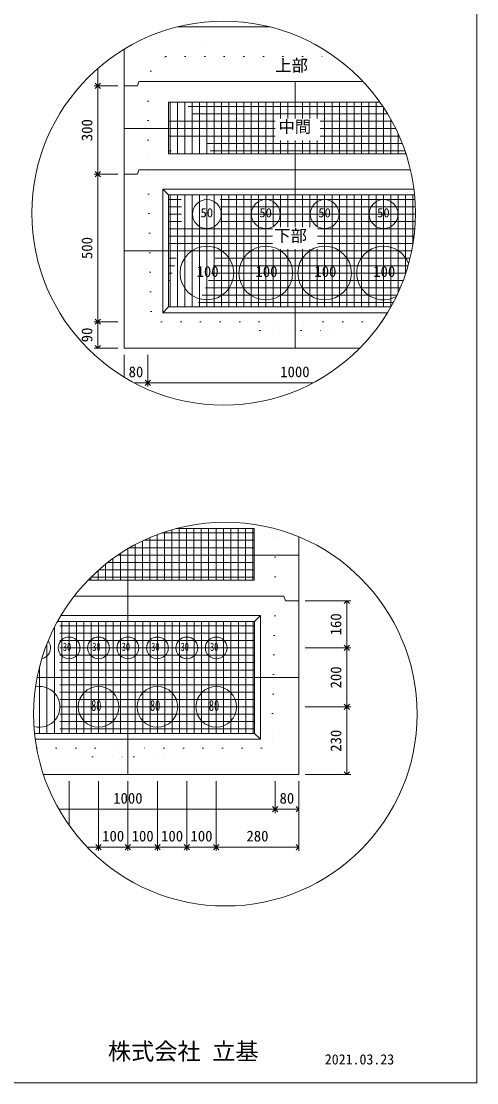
# Model space of a CAD drawing. Units: millimetres, scale not verified. Extents: x -6420 to 6420, y -3095 to 3095.
# Drawn here: x -3826 to -2340, y -2605 to 853 of the extents above; entities that cross this region are included whole.
import ezdxf
from ezdxf.enums import TextEntityAlignment as Align

# ---------------------------------------------------------------- set-up
doc = ezdxf.new("R2010")
doc.units = ezdxf.units.MM
doc.header["$LTSCALE"] = 20
for name, pattern in [('DASHED1', [1.8, 1.2, -0.6]), ('USER2', [50.8, 31.75, -6.35, 6.35, -6.35]), ('USER5', [3.185, 0.01, -3.175])]:
    doc.linetypes.add(name, pattern=pattern)
for name, color, linetype, lineweight in [('0-2_waku', 7, 'Continuous', 18), ('0-3_gaikei', 7, 'Continuous', 18), ('0-4_kakure', 7, 'DASHED1', 5), ('0-5_sunpou', 7, 'Continuous', 5), ('0-7_hole', 7, 'Continuous', 18), ('0-8_uchigawa', 6, 'Continuous', 18), ('0-D_文字１', 7, 'Continuous', 18), ('0-E_コア部分\u3000寸法補助線3', 150, 'USER2', 18), ('0-F_コア部分\u3000寸法補助線2', 150, 'USER2', 18), ('1-0_コア部分\u3000中心補助線', 1, 'Continuous', 18), ('1-1_コア部分\u3000寸法補助線', 7, 'USER2', 5), ('1-2_uchigawa2', 6, 'USER2', 18)]:
    doc.layers.add(name, color=color, linetype=linetype, lineweight=lineweight)
doc.styles.add('ＭＳ ゴシック', font='')
doc.styles.get('ＭＳ ゴシック').set_extended_font_data('MS Gothic')

# ---------------------------------------------------------------- blocks, each defined once
blk = doc.blocks.new('_Open90')
at = {"layer": '0-5_sunpou'}
blk.add_line((0, 0), (-1, 0), dxfattribs=at)
blk.add_lwpolyline([(-0.5, 0.5), (0, 0), (-0.5, -0.5)], dxfattribs=at)

msp = doc.modelspace()

# ---------------------------------------------------------------- linework, layer by layer
at = {"layer": '0-2_waku'}
for p in [(-2340, 3095.44), (-6420, -2604.56), (-6420, -2604.56), (-6420, -2604.56), (-6420, -2604.56)]:
    msp.add_line(p, (-2340, -2604.56), dxfattribs=at)
at = {"layer": '0-3_gaikei'}
for p, q in [((-3316.99, 834.59), (-3244.93, 834.59)), ((-3316.99, 834.59), (-3244.93, 834.59)), ((-3316.99, 834.59), (-3244.93, 834.59)), ((-3014.2, 834.59), (-3316.99, 834.59)), ((-3316.93, 834.59), (-3014.2, 834.59)), ((-3316.93, 834.59), (-3014.2, 834.59)), ((-3489.73, 642.59), (-3489.73, 762.6)), ((-3441.73, 656.99), (-3446.53, 642.59)), ((-2932.11, 656.99), (-3440.91, 656.99)), ((-2710.81, 656.99), (-2932.93, 656.99)), ((-3489.73, 642.59), (-3489.73, -211.81)), ((-3446.53, 642.59), (-3489.73, 642.59)), ((-3446.53, 642.59), (-3489.73, 642.59)), ((-3446.53, 354.59), (-3489.73, 354.59)), ((-3446.53, 354.59), (-3489.73, 354.59)), ((-3441.73, 368.99), (-3446.53, 354.59)), ((-2932.11, 368.99), (-3440.91, 368.99)), ((-2556.52, 368.99), (-2932.93, 368.99)), ((-3489.73, -211.81), (-2721.32, -211.81)), ((-3489.73, -211.81), (-2721.32, -211.81)), ((-3489.73, -211.81), (-2721.32, -211.81)), ((-2920.8, -1303.26), (-2920.8, -825.99)), ((-2968.8, -1020.06), (-2964, -1034.46)), ((-2920.8, -1034.46), (-2964, -1034.46))]:
    msp.add_line(p, q, dxfattribs=at)
for points in [[(-3753.21, -1600.86), (-2920.8, -1600.86), (-2920.8, -1034.46)], [(-3741.02, -1600.86), (-2920.8, -1600.86), (-2920.8, -1034.46)], [(-2968.8, -1020.06), (-3477.6, -1020.06), (-3653.68, -1020.06)]]:
    msp.add_lwpolyline(points, dxfattribs=at)
at = {"layer": '0-4_kakure', "linetype": 'USER5', "lineweight": 18}
for p, q in [((-3220.93, 834.59), (-3220.93, 850.74)), ((-3220.93, 834.59), (-3220.93, 738.59)), ((-3402.51, 690.59), (-3354.51, 738.59)), ((-3354.51, 738.59), (-2804.81, 738.59)), ((-3402.51, 690.59), (-3412.11, 656.99)), ((-3412.11, 656.99), (-3412.11, 368.99)), ((-3402.21, -91.81), (-3412.11, 368.99)), ((-3402.21, -91.81), (-3367.87, -125.41)), ((-3367.87, -125.41), (-2932.11, -125.41)), ((-3047.31, -154.21), (-3076.11, -125.41)), ((-2649.92, -125.41), (-2932.11, -125.41)), ((-2816.91, -154.21), (-2788.11, -125.41)), ((-3047.31, -154.21), (-2951.31, -154.21)), ((-2951.31, -154.21), (-2947.47, -211.81)), ((-2912.91, -154.21), (-2916.75, -211.81)), ((-2912.91, -154.21), (-2816.91, -154.21)), ((-2997.59, -1020.06), (-2997.59, -799.88)), ((-2997.59, -1020.06), (-3007.5, -1480.86)), ((-3007.5, -1480.86), (-3041.83, -1514.46)), ((-3775.24, -1514.46), (-3477.59, -1514.46)), ((-3592.79, -1543.26), (-3621.59, -1514.46)), ((-3041.83, -1514.46), (-3477.59, -1514.46)), ((-3362.39, -1543.26), (-3333.59, -1514.46)), ((-3592.79, -1543.26), (-3496.79, -1543.26)), ((-3496.79, -1543.26), (-3492.95, -1600.86)), ((-3458.39, -1543.26), (-3462.23, -1600.86)), ((-3458.39, -1543.26), (-3362.39, -1543.26))]:
    msp.add_line(p, q, dxfattribs=at)
at = {"layer": '0-5_sunpou', "color": 150, "lineweight": 18}
for p, q in [((-3575.48, 700.08), (-3575.48, 659.87)), ((-3510.85, 642.59), (-3587.96, 642.59)), ((-3531.97, 642.59), (-3587.96, 642.59)), ((-3575.48, 625.31), (-3575.48, 371.87)), ((-3510.85, 354.59), (-3587.96, 354.59)), ((-3510.85, 354.59), (-3587.96, 354.59)), ((-3575.48, 337.31), (-3575.48, -108.13)), ((-3510.85, -125.41), (-3587.96, -125.41)), ((-3531.97, -125.41), (-3587.96, -125.41)), ((-3575.48, -142.69), (-3575.48, -194.53)), ((-3510.85, -211.81), (-3587.96, -211.81)), ((-3489.73, -232.93), (-3489.73, -306.55)), ((-3412.93, -232.93), (-3412.93, -337.01)), ((-3412.93, -232.93), (-3412.93, -337.01)), ((-3458.02, -324.53), (-3430.21, -324.53)), ((-3395.65, -324.53), (-2873.17, -324.53)), ((-2899.68, -1034.46), (-2751.26, -1034.46)), ((-2763.74, -1051.74), (-2763.74, -1170.78)), ((-2899.68, -1188.06), (-2751.26, -1188.06)), ((-2899.68, -1188.06), (-2751.26, -1188.06)), ((-2763.74, -1205.34), (-2763.74, -1362.78)), ((-2899.68, -1380.06), (-2751.26, -1380.06)), ((-2899.68, -1380.06), (-2751.26, -1380.06)), ((-2763.74, -1397.34), (-2763.74, -1583.58)), ((-3669.59, -1621.98), (-3669.59, -1765.72)), ((-3573.59, -1621.98), (-3573.59, -1849.26)), ((-3573.59, -1621.98), (-3573.59, -1849.26)), ((-3477.59, -1621.98), (-3477.59, -1849.26)), ((-3477.59, -1621.98), (-3477.59, -1849.26)), ((-3381.59, -1621.98), (-3381.59, -1849.26)), ((-3381.59, -1621.98), (-3381.59, -1849.26)), ((-3285.59, -1621.98), (-3285.59, -1849.26)), ((-3285.59, -1621.98), (-3285.59, -1849.26)), ((-3189.59, -1621.98), (-3189.59, -1849.26)), ((-3189.59, -1621.98), (-3189.59, -1849.26)), ((-2997.6, -1621.98), (-2997.6, -1726.06)), ((-2997.6, -1621.98), (-2997.6, -1726.06)), ((-2920.8, -1621.98), (-2920.8, -1726.06)), ((-2920.8, -1621.98), (-2920.8, -1849.26)), ((-2899.68, -1600.86), (-2751.26, -1600.86)), ((-3702.89, -1713.58), (-3014.88, -1713.58)), ((-2980.32, -1713.58), (-2938.08, -1713.58)), ((-3610.75, -1836.78), (-3590.87, -1836.78)), ((-3556.31, -1836.78), (-3494.87, -1836.78)), ((-3460.31, -1836.78), (-3398.87, -1836.78)), ((-3364.31, -1836.78), (-3302.87, -1836.78)), ((-3268.31, -1836.78), (-3206.87, -1836.78)), ((-3172.31, -1836.78), (-2938.08, -1836.78))]:
    msp.add_line(p, q, dxfattribs=at)
for centre in [(-3165.59, 228.03), (-3159.98, -1403.59)]:
    msp.add_circle(centre, 625.17, dxfattribs=at)
at = {"layer": '0-7_hole'}
for centre, radius in [((-3220.11, 224.99), 47.04), ((-3028.11, 224.99), 47.04), ((-2836.11, 224.99), 47.04), ((-2644.11, 224.99), 47.04), ((-3220.11, 32.99), 87.36), ((-3028.11, 32.99), 87.36), ((-2836.11, 32.99), 87.36), ((-3669.59, -1188.06), 35.52), ((-3573.59, -1188.06), 35.52), ((-3477.59, -1188.06), 35.52), ((-3381.59, -1188.06), 35.52), ((-3285.59, -1188.06), 35.52), ((-3189.59, -1188.06), 35.52), ((-3573.59, -1380.06), 66.24), ((-3381.59, -1380.06), 66.24), ((-3189.59, -1380.06), 66.24)]:
    msp.add_circle(centre, radius, dxfattribs=at)
for centre, radius, start, end in [((-2644.11, 32.99), 87.36, 20.66629, 298.32089), ((-3765.59, -1188.06), 35.52, 281.59033, 39.2294), ((-3765.59, -1380.06), 66.24, 253.99064, 101.55918)]:
    msp.add_arc(centre, radius, start, end, dxfattribs=at)
at = {"layer": '0-8_uchigawa'}
for p, q in [((-3364.11, 306.59), (-3344.91, 287.39)), ((-3364.11, -96.61), (-3364.11, 306.59)), ((-3344.91, 287.39), (-2932.11, 287.39)), ((-3344.91, -77.41), (-3344.91, 287.39)), ((-2932.11, 287.39), (-2543.25, 287.39)), ((-3364.11, -96.61), (-3344.91, -77.41)), ((-3364.11, -96.61), (-2631.32, -96.61)), ((-3344.91, -77.41), (-2620.12, -77.41)), ((-3064.79, -1466.46), (-3064.79, -1101.66)), ((-3045.59, -1485.66), (-3045.59, -1082.46)), ((-3781.98, -1466.46), (-3064.79, -1466.46)), ((-3779.74, -1485.66), (-3045.59, -1485.66)), ((-3045.59, -1485.66), (-3064.79, -1466.46))]:
    msp.add_line(p, q, dxfattribs=at)
for points in [[(-3364.11, 306.59), (-2932.11, 306.59), (-2545.38, 306.59)], [(-3707.41, -1101.66), (-3477.59, -1101.66), (-3064.79, -1101.66), (-3045.59, -1082.46)], [(-3696.37, -1082.46), (-3477.59, -1082.46), (-3045.59, -1082.46)]]:
    msp.add_lwpolyline(points, dxfattribs=at)
at = {"layer": '0-E_コア部分\u3000寸法補助線3'}
for p, q in [((-3340.11, 421.79), (-3340.11, 589.79)), ((-3292.11, 421.79), (-3292.11, 589.79)), ((-3244.11, 421.79), (-3244.11, 589.79)), ((-3196.11, 421.79), (-3196.11, 589.79)), ((-3148.11, 421.79), (-3148.11, 589.79)), ((-3100.11, 421.79), (-3100.11, 589.79)), ((-3052.11, 421.79), (-3052.11, 589.79)), ((-3004.11, 421.79), (-3004.11, 589.79)), ((-2956.11, 536.76), (-2956.11, 589.79)), ((-2908.11, 536.76), (-2908.11, 589.79)), ((-2860.11, 536.76), (-2860.11, 589.79)), ((-2812.11, 421.79), (-2812.11, 589.79)), ((-2764.11, 421.79), (-2764.11, 589.79)), ((-2716.11, 421.79), (-2716.11, 589.79)), ((-2668.11, 421.79), (-2668.11, 589.79)), ((-2997.44, 527.39), (-3344.91, 527.39)), ((-2616.76, 527.39), (-2850.56, 527.39)), ((-2620.11, 421.79), (-2620.11, 533.46)), ((-2997.44, 479.39), (-3344.91, 479.39)), ((-2956.11, 421.79), (-2956.11, 464.89)), ((-2908.11, 421.79), (-2908.11, 464.89)), ((-2860.11, 421.79), (-2860.11, 464.89)), ((-2593.18, 479.39), (-2850.56, 479.39)), ((-2572.11, 421.79), (-2572.11, 424.54)), ((-3340.11, -77.41), (-3340.11, 287.39)), ((-3292.11, -77.41), (-3292.11, 287.39)), ((-3244.11, -77.41), (-3244.11, 287.39)), ((-3196.11, -77.41), (-3196.11, 287.39)), ((-3148.11, -77.41), (-3148.11, 287.39)), ((-3100.11, -77.41), (-3100.11, 287.39)), ((-3052.11, -77.41), (-3052.11, 287.39)), ((-3004.11, 182.36), (-3004.11, 287.39)), ((-2956.11, 182.36), (-2956.11, 287.39)), ((-2908.11, 182.36), (-2908.11, 287.39)), ((-2860.11, 182.36), (-2860.11, 287.39)), ((-2812.11, -77.41), (-2812.11, 287.39)), ((-2764.11, -77.41), (-2764.11, 287.39)), ((-2716.11, -77.41), (-2716.11, 287.39)), ((-2668.11, -77.41), (-2668.11, 287.39)), ((-2620.11, -77.41), (-2620.11, 287.39)), ((-2572.11, 31.51), (-2572.11, 287.39)), ((-2542.04, 272.99), (-3344.91, 272.99)), ((-2540.43, 224.99), (-3344.91, 224.99)), ((-3006.28, 176.99), (-3344.91, 176.99)), ((-2542.51, 176.99), (-2859.39, 176.99)), ((-3006.28, 128.99), (-3344.91, 128.99)), ((-3004.11, -77.41), (-3004.11, 110.49)), ((-2956.11, -77.41), (-2956.11, 110.49)), ((-2908.11, -77.41), (-2908.11, 110.49)), ((-2860.11, -77.41), (-2860.11, 110.49)), ((-2548.32, 128.99), (-2859.39, 128.99)), ((-2557.96, 80.99), (-3344.91, 80.99)), ((-2571.63, 32.99), (-3344.91, 32.99)), ((-2589.6, -15.01), (-3344.91, -15.01)), ((-2612.3, -63.01), (-3344.91, -63.01)), ((-3406.41, -967.26), (-3406.41, -829.04)), ((-3358.41, -967.26), (-3358.41, -810.75)), ((-3310.41, -967.26), (-3310.41, -799.26)), ((-3262.41, -967.26), (-3262.41, -799.26)), ((-3214.41, -967.26), (-3214.41, -799.26)), ((-3166.41, -967.26), (-3166.41, -799.26)), ((-3118.41, -967.26), (-3118.41, -799.26)), ((-3070.41, -967.26), (-3070.41, -799.26)), ((-3065.61, -861.66), (-3471.67, -861.66)), ((-3454.41, -967.26), (-3454.41, -852.1)), ((-3502.41, -967.26), (-3502.41, -880.55)), ((-3550.41, -967.26), (-3550.41, -915.33)), ((-3065.61, -909.66), (-3543.22, -909.66)), ((-3598.41, -967.26), (-3598.41, -957.93)), ((-3693.59, -1466.46), (-3693.59, -1101.66)), ((-3645.59, -1466.46), (-3645.59, -1101.66)), ((-3597.59, -1466.46), (-3597.59, -1101.66)), ((-3549.59, -1466.46), (-3549.59, -1101.66)), ((-3501.59, -1466.46), (-3501.59, -1101.66)), ((-3453.59, -1466.46), (-3453.59, -1101.66)), ((-3405.59, -1466.46), (-3405.59, -1101.66)), ((-3357.59, -1466.46), (-3357.59, -1101.66)), ((-3309.59, -1466.46), (-3309.59, -1101.66)), ((-3261.59, -1466.46), (-3261.59, -1101.66)), ((-3213.59, -1466.46), (-3213.59, -1101.66)), ((-3165.59, -1466.46), (-3165.59, -1101.66)), ((-3117.59, -1466.46), (-3117.59, -1101.66)), ((-3069.59, -1466.46), (-3069.59, -1101.66)), ((-3064.79, -1116.06), (-3715.11, -1116.06)), ((-3741.59, -1466.46), (-3741.59, -1174.32)), ((-3064.79, -1164.06), (-3737.45, -1164.06)), ((-3064.79, -1212.06), (-3755.09, -1212.06)), ((-3064.79, -1260.06), (-3768.45, -1260.06)), ((-3064.79, -1308.06), (-3777.81, -1308.06)), ((-3064.79, -1356.06), (-3783.34, -1356.06)), ((-3064.79, -1404.06), (-3785.15, -1404.06)), ((-3064.79, -1452.06), (-3783.27, -1452.06))]:
    msp.add_line(p, q, dxfattribs=at)
at = {"layer": '0-F_コア部分\u3000寸法補助線2'}
for p, q in [((-3316.11, 421.79), (-3316.11, 589.79)), ((-3268.11, 421.79), (-3268.11, 589.79)), ((-3220.11, 421.79), (-3220.11, 589.79)), ((-3172.11, 421.79), (-3172.11, 589.79)), ((-3076.11, 421.79), (-3076.11, 589.79)), ((-2980.11, 536.76), (-2980.11, 589.79)), ((-2884.11, 536.76), (-2884.11, 589.79)), ((-2788.11, 421.79), (-2788.11, 589.79)), ((-2692.11, 421.79), (-2692.11, 589.79)), ((-2630.55, 551.39), (-3344.91, 551.39)), ((-2596.11, 421.79), (-2596.11, 485.96)), ((-2583.23, 455.39), (-3344.91, 455.39)), ((-2980.11, 421.79), (-2980.11, 464.89)), ((-2884.11, 421.79), (-2884.11, 464.89)), ((-3268.11, -77.41), (-3268.11, 287.39)), ((-3220.11, -77.41), (-3220.11, 287.39)), ((-3172.11, -77.41), (-3172.11, 287.39)), ((-3076.11, -77.41), (-3076.11, 287.39)), ((-2980.11, 182.36), (-2980.11, 287.39)), ((-2884.11, 182.36), (-2884.11, 287.39)), ((-2788.11, -77.41), (-2788.11, 287.39)), ((-2692.11, -77.41), (-2692.11, 287.39)), ((-2596.11, -29.9), (-2596.11, 287.39)), ((-2540.78, 248.99), (-3344.91, 248.99)), ((-3006.28, 152.99), (-3344.91, 152.99)), ((-2544.95, 152.99), (-2859.39, 152.99)), ((-2980.11, -77.41), (-2980.11, 110.49)), ((-2884.11, -77.41), (-2884.11, 110.49)), ((-2564.28, 56.99), (-3344.91, 56.99)), ((-2600.33, -39.01), (-3344.91, -39.01)), ((-3334.41, -967.26), (-3334.41, -803.25)), ((-3238.41, -967.26), (-3238.41, -799.26)), ((-3142.41, -967.26), (-3142.41, -799.26)), ((-3430.41, -967.26), (-3430.41, -839.94)), ((-3065.61, -837.66), (-3425.61, -837.66)), ((-3526.41, -967.26), (-3526.41, -897.07)), ((-3065.61, -933.66), (-3572.3, -933.66)), ((-3621.59, -1466.46), (-3621.59, -1101.66)), ((-3525.59, -1466.46), (-3525.59, -1101.66)), ((-3429.59, -1466.46), (-3429.59, -1101.66)), ((-3333.59, -1466.46), (-3333.59, -1101.66)), ((-3237.59, -1466.46), (-3237.59, -1101.66)), ((-3141.59, -1466.46), (-3141.59, -1101.66)), ((-3064.79, -1140.06), (-3726.89, -1140.06)), ((-3717.59, -1466.46), (-3717.59, -1120.92)), ((-3064.79, -1236.06), (-3762.29, -1236.06)), ((-3765.59, -1466.46), (-3765.59, -1248.44)), ((-3064.79, -1332.06), (-3781.05, -1332.06)), ((-3064.79, -1428.06), (-3784.67, -1428.06))]:
    msp.add_line(p, q, dxfattribs=at)
at = {"layer": '1-0_コア部分\u3000中心補助線'}
for p, q in [((-2932.11, 536.76), (-2932.11, 656.99)), ((-2997.44, 503.39), (-3489.73, 503.39)), ((-2604.33, 503.39), (-2850.56, 503.39)), ((-2932.11, 368.99), (-2932.11, 464.89)), ((-2932.11, 182.36), (-2932.11, 368.99)), ((-3488.91, 104.99), (-2552.65, 104.99)), ((-2932.11, -211.81), (-2932.11, 110.49)), ((-2922.43, -885.66), (-3510.1, -885.66)), ((-3478.41, -1020.06), (-3478.41, -865.6)), ((-3477.59, -1600.86), (-3477.59, -1020.06)), ((-3773.62, -1284.06), (-2920.79, -1284.06))]:
    msp.add_line(p, q, dxfattribs=at)
at = {"layer": '1-1_コア部分\u3000寸法補助線'}
for p, q in [((-3316.11, 421.79), (-3316.11, 589.79)), ((-3220.11, 421.79), (-3220.11, 589.79)), ((-3124.11, 421.79), (-3124.11, 589.79)), ((-3028.11, 421.79), (-3028.11, 589.79)), ((-2836.11, 421.79), (-2836.11, 589.79)), ((-2740.11, 421.79), (-2740.11, 589.79)), ((-2645.81, 575.39), (-3344.91, 575.39)), ((-2644.11, 421.79), (-2644.11, 572.84)), ((-2574.42, 431.39), (-3344.91, 431.39)), ((-3316.11, -77.41), (-3316.11, 287.39)), ((-3220.11, -77.41), (-3220.11, 287.39)), ((-3124.11, -77.41), (-3124.11, 287.39)), ((-3028.11, -77.41), (-3028.11, 287.39)), ((-2836.11, -77.41), (-2836.11, 287.39)), ((-2740.11, -77.41), (-2740.11, 287.39)), ((-2644.11, -77.41), (-2644.11, 287.39)), ((-2548.11, 130.28), (-2548.11, 287.39)), ((-2541.01, 200.99), (-3344.91, 200.99)), ((-2580.05, 8.99), (-3344.91, 8.99)), ((-3382.41, -967.26), (-3382.41, -819.33)), ((-3065.61, -813.66), (-3366.91, -813.66)), ((-3286.41, -967.26), (-3286.41, -799.26)), ((-3190.41, -967.26), (-3190.41, -799.26)), ((-3094.41, -967.26), (-3094.41, -799.26)), ((-3065.61, -957.66), (-3598.14, -957.66)), ((-3574.41, -967.26), (-3574.41, -935.53)), ((-3669.59, -1466.46), (-3669.59, -1101.66)), ((-3573.59, -1466.46), (-3573.59, -1101.66)), ((-3381.59, -1466.46), (-3381.59, -1101.66)), ((-3285.59, -1466.46), (-3285.59, -1101.66)), ((-3189.59, -1466.46), (-3189.59, -1101.66)), ((-3093.59, -1466.46), (-3093.59, -1101.66)), ((-3064.79, -1188.06), (-3746.83, -1188.06)), ((-3765.59, -1466.46), (-3765.59, -1248.44)), ((-3064.79, -1380.06), (-3784.71, -1380.06))]:
    msp.add_line(p, q, dxfattribs=at)
at = {"layer": '1-2_uchigawa2'}
for p, q in [((-3344.91, 589.79), (-2932.11, 589.79)), ((-3344.91, 589.79), (-3344.91, 421.79)), ((-2655.73, 589.79), (-2932.11, 589.79)), ((-3344.91, 421.79), (-2932.11, 421.79)), ((-2571.21, 421.79), (-2932.11, 421.79)), ((-3065.61, -799.26), (-3320.05, -799.26)), ((-3065.61, -799.26), (-3065.61, -967.26)), ((-3607.7, -967.26), (-3478.41, -967.26)), ((-3065.61, -967.26), (-3478.41, -967.26))]:
    msp.add_line(p, q, dxfattribs=at)

# ---------------------------------------------------------------- block references
at = {"layer": '0-5_sunpou', "xscale": 17.28, "yscale": 17.28}
for p, rotation in [((-3575.48, 642.59), 270), ((-3575.48, 642.59), 90), ((-3575.48, 354.59), 270), ((-3575.48, 354.59), 90), ((-3575.48, -125.41), 270), ((-3575.48, -125.41), 90), ((-3575.48, -211.81), 270), ((-3412.93, -324.53), 180), ((-2763.74, -1034.46), 90), ((-2763.74, -1188.06), 270), ((-2763.74, -1188.06), 90), ((-2763.74, -1380.06), 270), ((-2763.74, -1380.06), 90), ((-2763.74, -1600.86), 270), ((-2997.6, -1713.58), 180), ((-3573.59, -1836.78), 180), ((-3477.59, -1836.78), 180), ((-3381.59, -1836.78), 180), ((-3285.59, -1836.78), 180), ((-3189.59, -1836.78), 180)]:
    msp.add_blockref('_Open90', p, dxfattribs=dict(at, rotation=rotation))
for p in [(-3412.93, -324.53), (-2997.6, -1713.58), (-2920.8, -1713.58), (-3573.59, -1836.78), (-3477.59, -1836.78), (-3381.59, -1836.78), (-3285.59, -1836.78), (-3189.59, -1836.78), (-2920.8, -1836.78)]:
    msp.add_blockref('_Open90', p, dxfattribs=at)

# ---------------------------------------------------------------- texts
at = {"layer": '0-5_sunpou', "style": 'ＭＳ ゴシック'}
for s, p in [('300', (-3583.16, 462.59)), ('500', (-3583.16, 78.59)), ('90', (-3583.16, -192.61)), ('160', (-2771.42, -1147.26)), ('200', (-2771.42, -1320.06)), ('230', (-2771.42, -1526.46))]:
    msp.add_text(s, height=35.19, rotation=90, dxfattribs=at).set_placement(p, align=Align.BOTTOM_LEFT)
for s, p in [('80', (-3475.33, -316.85)), ('1000', (-2980.93, -316.85)), ('1000', (-3525.6, -1705.9)), ('80', (-2983.2, -1705.9)), ('100', (-3561.59, -1829.1)), ('100', (-3465.59, -1829.1)), ('100', (-3369.59, -1829.1)), ('100', (-3273.59, -1829.1)), ('280', (-3091.2, -1829.1))]:
    msp.add_text(s, height=35.19, dxfattribs=at).set_placement(p, align=Align.BOTTOM_LEFT)
at = {"layer": '0-D_文字１', "style": 'ＭＳ ゴシック'}
for s, height, p in [('上部', 39.1, (-2997.19, 677.74)), ('中間', 39.1, (-2986.89, 478.45)), ('50', 29.91, (-3240.84, 205.46)), ('50', 29.91, (-3048.84, 205.46)), ('50', 29.91, (-2856.84, 205.46)), ('50', 29.91, (-2664.84, 205.46)), ('下部', 39.1, (-3000.53, 123.45)), ('100', 35.19, (-3253.66, 9.78)), ('100', 35.19, (-3061.66, 9.78)), ('100', 35.19, (-2869.66, 9.78)), ('100', 35.19, (-2677.66, 9.78)), ('株式会社 立基', 55.43, (-3542.97, -2546.58)), ('2021.03.23', 33.26, (-2835.62, -2554.86))]:
    msp.add_text(s, height=height, dxfattribs=at).set_placement(p, align=Align.BOTTOM_LEFT)
at = {"layer": '0-D_文字１', "style": 'ＭＳ ゴシック', "width": 0.7}
for s, height, p in [('30', 26.92, (-3689.76, -1205.86)), ('30', 26.92, (-3593.76, -1205.86)), ('30', 26.92, (-3497.76, -1205.86)), ('30', 26.92, (-3401.76, -1205.86)), ('30', 26.92, (-3305.76, -1205.86)), ('30', 26.92, (-3209.76, -1205.86)), ('80', 35.19, (-3597.66, -1403.76)), ('80', 35.19, (-3405.66, -1403.76)), ('80', 35.19, (-3213.66, -1403.76))]:
    msp.add_text(s, height=height, dxfattribs=at).set_placement(p, align=Align.BOTTOM_LEFT)

doc.saveas('drawing.dxf')
